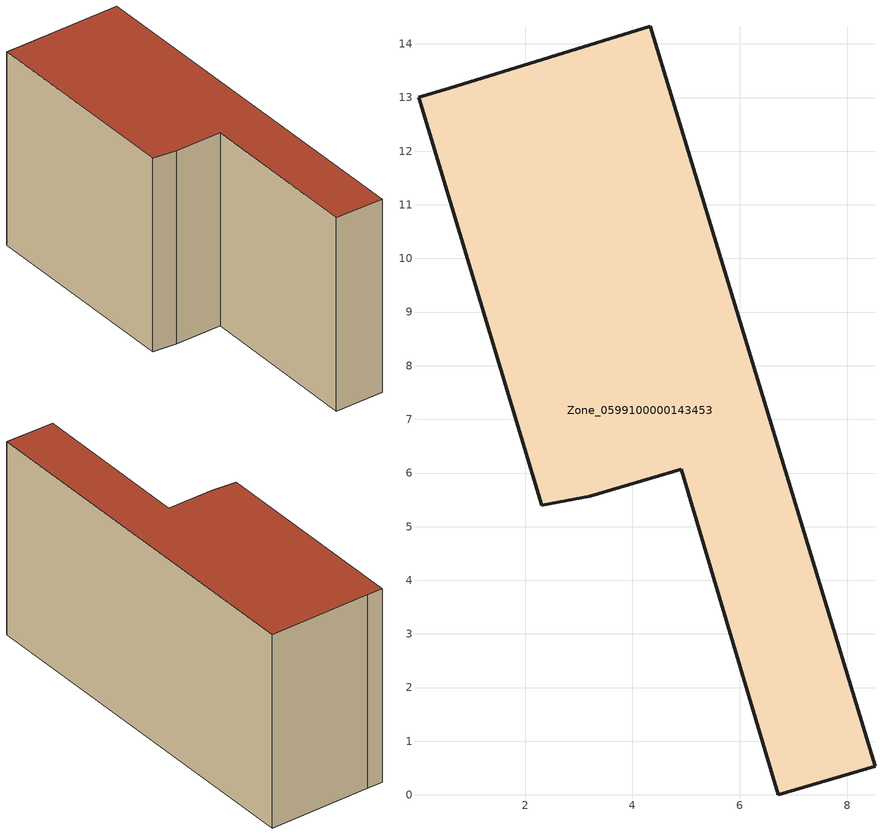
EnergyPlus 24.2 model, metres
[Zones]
Zone_0599100000143453
 floor ground (C_G): 0.01,13.01 0.59,13.17 4.33,14.33 8.52,0.53 6.72,0 4.91,6.07 3.2,5.57 2.3,5.4 z0
 wall outside (C_F): 6.72,0 8.52,0.53 4.33,14.33 0.59,13.17 0.01,13.01 2.3,5.4 3.2,5.57 4.91,6.07 6.72,0 z0:7.58
 roof outside (C_R): 0.59,13.17 0.01,13.01 2.3,5.4 3.2,5.57 4.91,6.07 6.72,0 8.52,0.53 4.33,14.33 z7.58
[BUILDING]
Pand.0599100000143453: North Axis=0; Terrain=City; Loads Convergence Tolerance Value=0.04; Temperature Convergence Tolerance Value=0.4; Solar Distribution=FullExterior; Maximum Number of Warmup Days=25; Minimum Number of Warmup Days=1
[Site:Location]
Rotterdam.The.Hague.AP_ZH_NLD Design_Conditions: Latitude=51.96; Longitude=4.45; Time Zone=1; Elevation=-4.5
[SITE:GROUNDTEMPERATURE:BUILDINGSURFACE]
18, 18, 18, 18, 18, 18, 18, 18, 18, 18, 18, 18
[MATERIAL] Thermal Absorptance=0.9; Solar Absorptance=0.7; Visible Absorptance=0.7
Name | Roughness | Thickness | Conductivity | Density | Specific Heat
G.TI.1946 | MediumSmooth | 0.15 | 1 | 540 | 1210
F.TI.1946 | Rough | 0.3 | 0.857143 | 1920 | 840
R.TI.1946 | MediumRough | 0.2 | 0.1 | 1500 | 1000
[CONSTRUCTION]
C_G: G.TI.1946
C_F: F.TI.1946
C_R: R.TI.1946
[ZONE]
Zone_0599100000143453: Type=1; Multiplier=1; Ceiling Height=Autocalculate; Volume=Autocalculate; Floor Area=autocalculate; Part of Total Floor Area=Yes
[ZONEINFILTRATION:DESIGNFLOWRATE]
Infil_Zone_0599100000143453: Zone or ZoneList or Space or SpaceList=Zone_0599100000143453; Schedule=AlwaysOn; Design Flow Rate Calculation Method=Flow/Area; Flow Rate per Floor Area=0.003; Constant Term Coefficient=1; Temperature Term Coefficient=0; Velocity Term Coefficient=0; Velocity Squared Term Coefficient=0
[HVACTEMPLATE:ZONE:IDEALLOADSAIRSYSTEM]
Zone_0599100000143453: Maximum Heating Supply Air Temperature=50; Minimum Cooling Supply Air Temperature=13; Maximum Heating Supply Air Humidity Ratio=0.0156; Minimum Cooling Supply Air Humidity Ratio=0.0077; Heating Limit=NoLimit; Cooling Limit=NoLimit; Dehumidification Control Type=ConstantSensibleHeatRatio; Cooling Sensible Heat Ratio=0.7; Dehumidification Setpoint=60; Humidification Control Type=None; Humidification Setpoint=30; Outdoor Air Method=None; Outdoor Air Flow Rate per Person=0.00944; Outdoor Air Flow Rate per Zone Floor Area=0; Outdoor Air Flow Rate per Zone=0; Demand Controlled Ventilation Type=None; Outdoor Air Economizer Type=NoEconomizer; Heat Recovery Type=None; Sensible Heat Recovery Effectiveness=0.7; Latent Heat Recovery Effectiveness=0.65
[ZONECONTROL:THERMOSTAT]
ThermostatControl_Zone_0599100000143453: Zone or ZoneList=Zone_0599100000143453; Control Type Schedule=DualSetpointControlType; Control 1=Thermostat_Zone_0599100000143453; Temperature Difference Between Cutout And Setpoint=0
[THERMOSTATSETPOINT:DUALSETPOINT]
Thermostat_Zone_0599100000143453: Heating Setpoint Temperature Schedule=HeatingSetpoint_Zone_0599100000143453; Cooling Setpoint Temperature Schedule=CoolingSetpoint_Zone_0599100000143453
[SCHEDULE:COMPACT]
HeatingSetpoint_Zone_0599100000143453: Through: 12/31, For: AllDays, Until: 24:00, 21
CoolingSetpoint_Zone_0599100000143453: Through: 12/31, For: AllDays, Until: 24:00, 24
DualSetpointControlType: Through: 12/31, For: AllDays, Until: 24:00, 4
AlwaysOn: Through: 12/31, For: AllDays, Until: 24:00, 1
